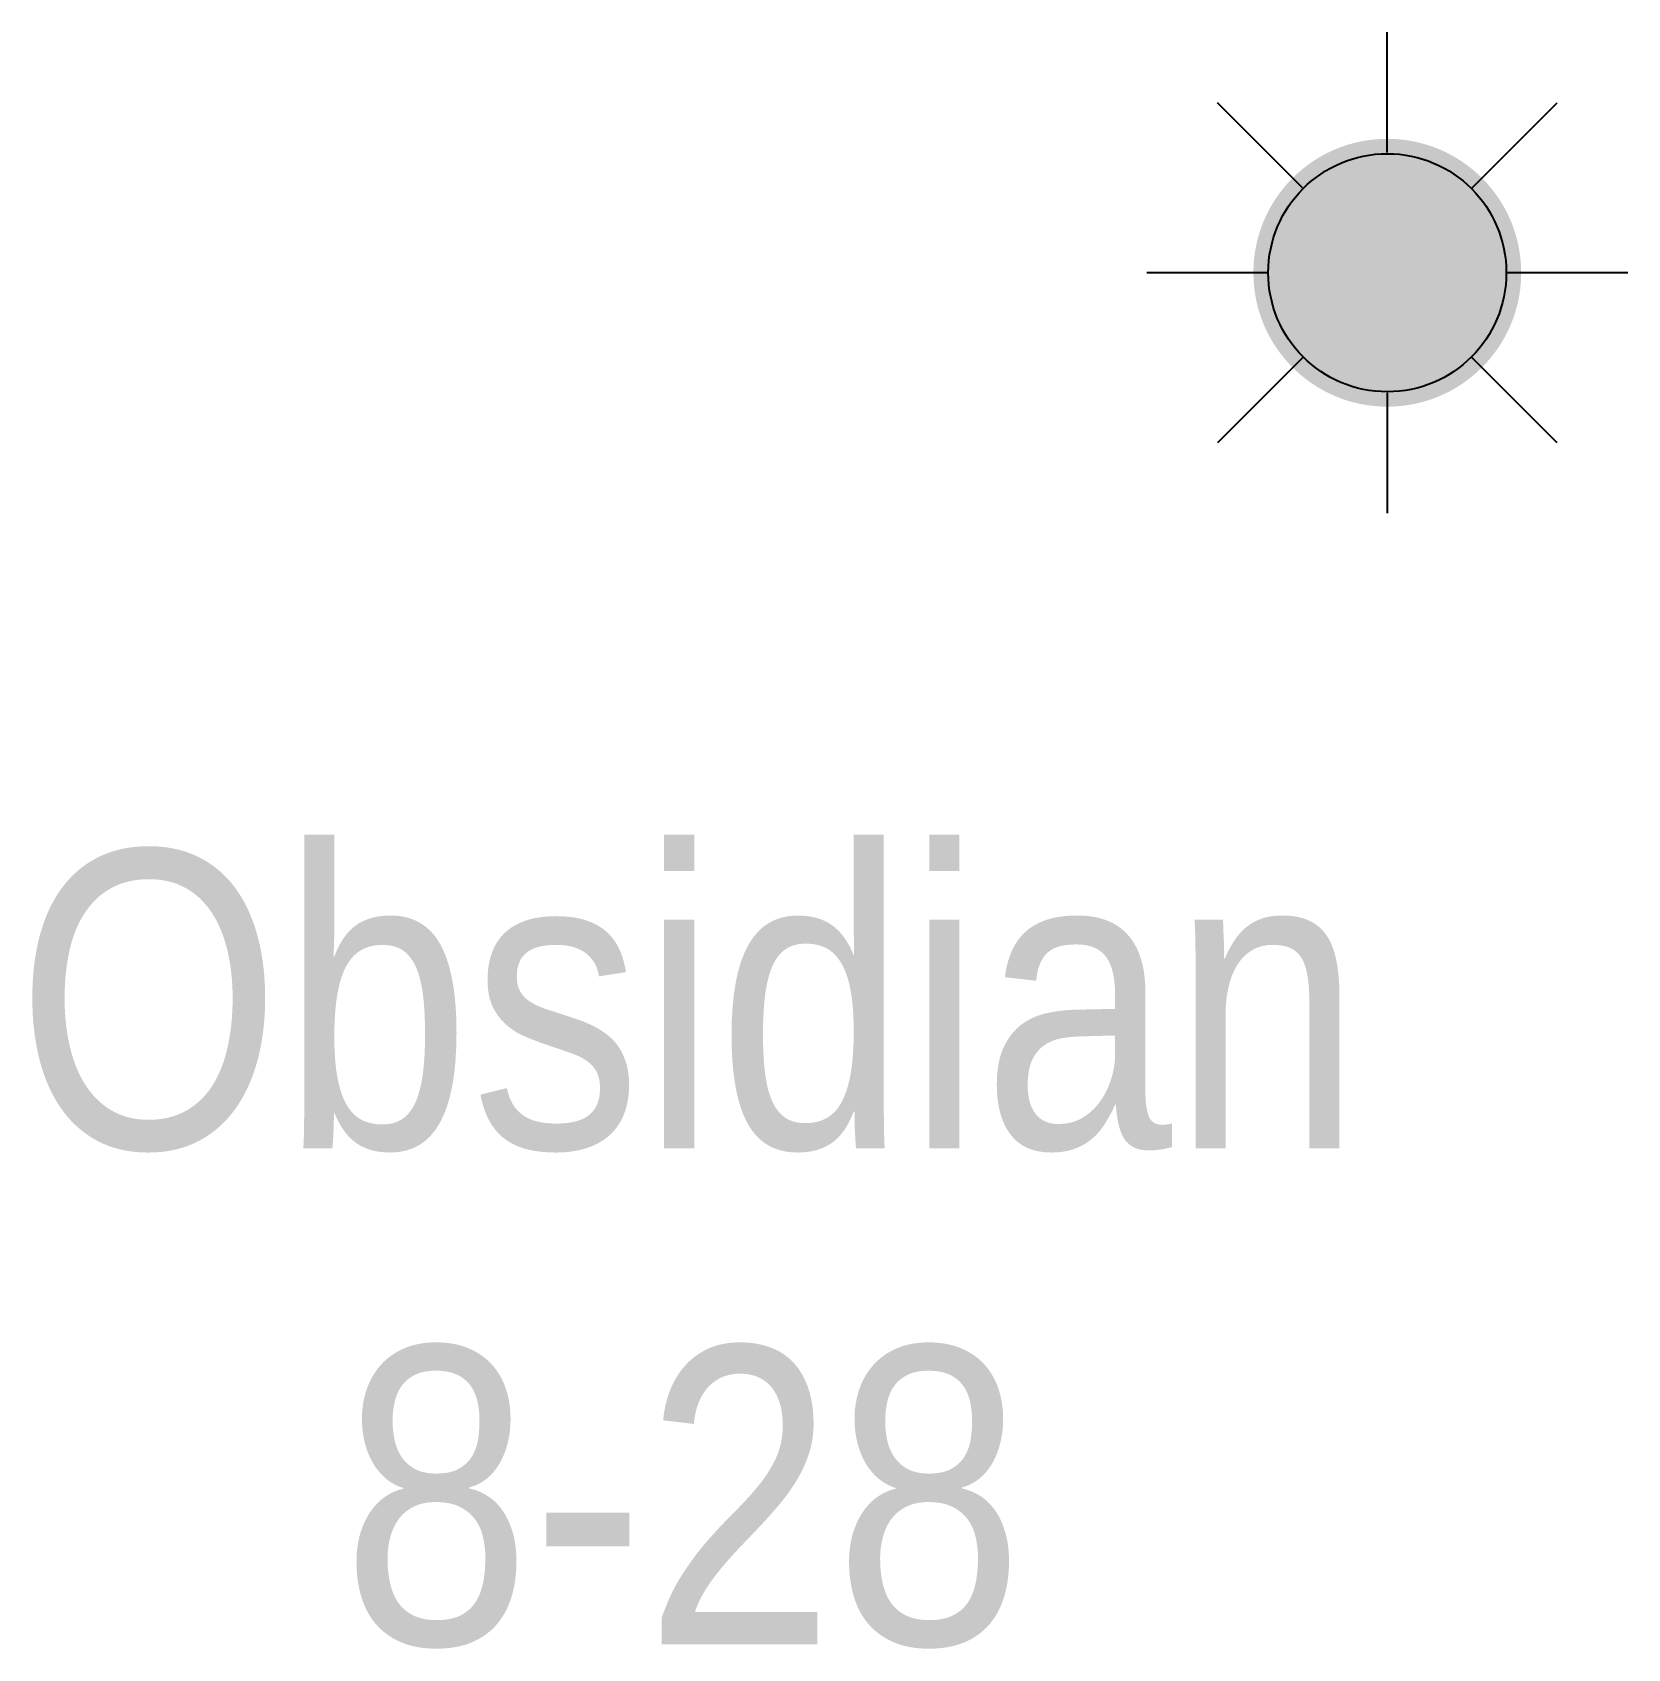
# Model space of a CAD drawing. Extents: x 634445 to 652632, y 5817173 to 5838663.
# Drawn here: x 649038 to 649091.7, y 5835007 to 5835061.3 of the extents above; entities that cross this region are included whole.
import ezdxf

# ---------------------------------------------------------------- set-up
doc = ezdxf.new("R2010")
doc.units = 0
doc.header["$LTSCALE"] = 5
doc.layers.add('C-WS-S', color=8, linetype='Continuous')
doc.styles.add('80L', font='ARIALN.TTF', dxfattribs={"height": 10})

# ---------------------------------------------------------------- blocks, each defined once
blk = doc.blocks.new('GAS')
h = blk.add_hatch(color=255)
h.dxf.hatch_style = 1
edge = h.paths.add_edge_path()
edge.add_arc((0, 0), 0.9, 0, 360)
for p, q in [((0, 0.808), (0, 1.616)), ((-0.571, 0.571), (-1.142, 1.142)), ((0.571, 0.571), (1.142, 1.142)), ((-0.808, 0), (-1.616, 0)), ((1.616, 0), (0.808, 0)), ((-0.571, -0.571), (-1.142, -1.142)), ((1.142, -1.142), (0.571, -0.571)), ((0, -0.808), (0, -1.616))]:
    blk.add_line(p, q)
blk.add_circle((0, 0), 0.8)

msp = doc.modelspace()

# ---------------------------------------------------------------- block references
at = {"layer": 'C-WS-S', "xscale": 5.000000000000036, "yscale": 5.000000000000036, "zscale": 5.000000000000036}
msp.add_blockref('GAS', (649083.573, 5835053.236), dxfattribs=at)

# ---------------------------------------------------------------- texts
at = {"layer": 'C-WS-S', "insert": (649036.762, 5835033.818), "char_height": 10, "attachment_point": 1, "style": '80L'}
msp.add_mtext_dynamic_manual_height_columns('\\pi0.73252;Obsidian\\P\\pi11.67386;8-28', width=45.2986, gutter_width=50, heights=[0], dxfattribs=at)

doc.saveas('drawing.dxf')
